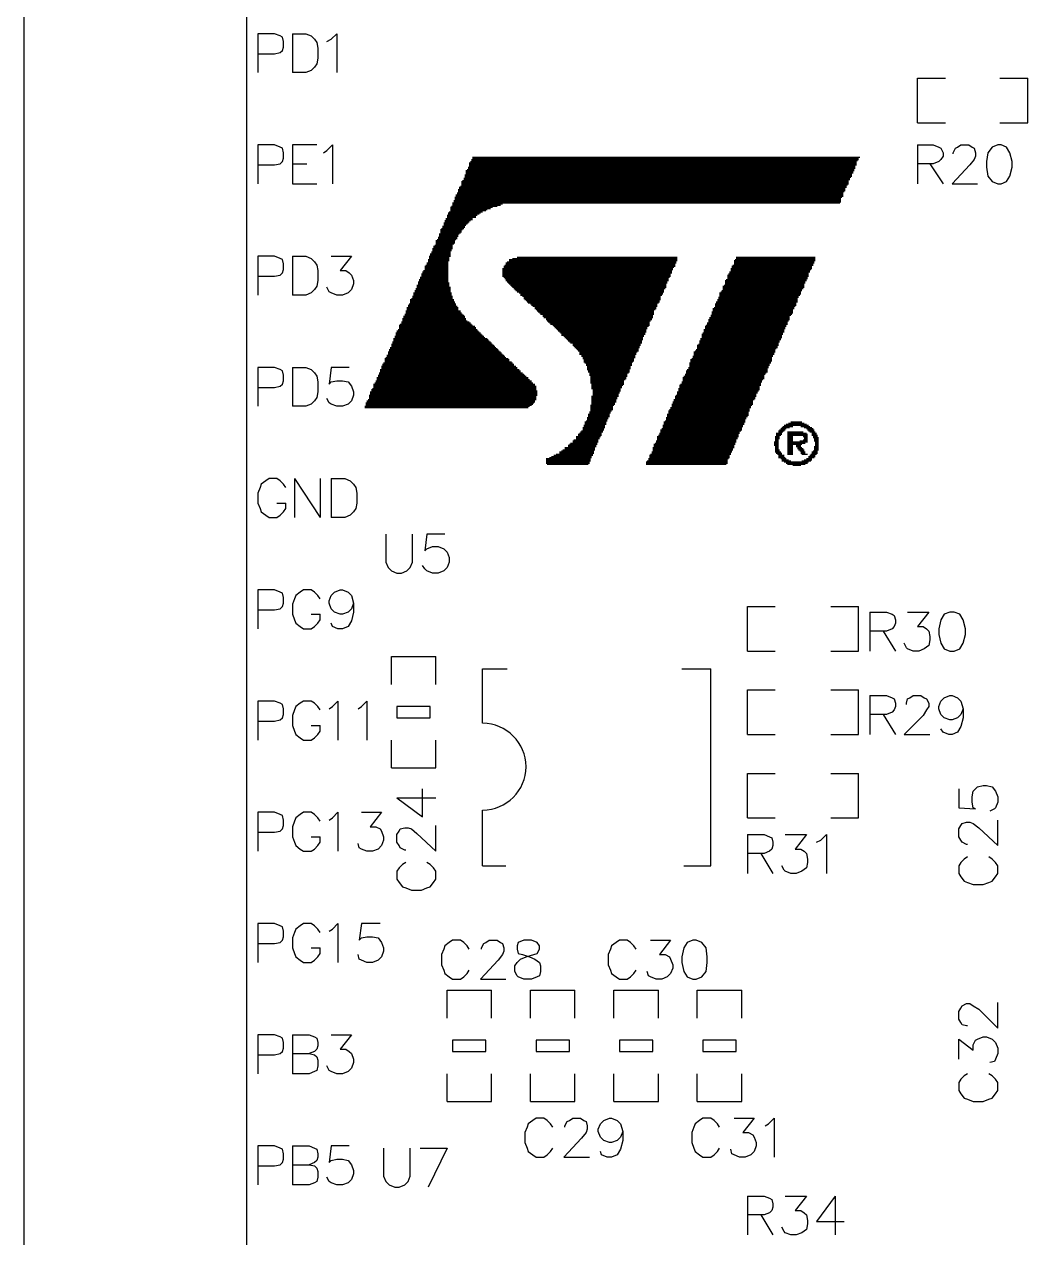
# Model space of a CAD drawing. Extents: x -0.24 to 4.91, y -0.23 to 6.58.
# Drawn here: x 0.575 to 1.477, y 3.777 to 4.869 of the extents above; entities that cross this region are included whole.
import ezdxf

# ---------------------------------------------------------------- set-up
doc = ezdxf.new("R2010")
doc.units = 0
doc.layers.get('0').update_dxf_attribs({"linetype": 'CONTINUOUS'})
doc.layers.add('mb672d', color=1, linetype='CONTINUOUS')

# ---------------------------------------------------------------- blocks, each defined once
blk = doc.blocks.new('D100')
blk.add_lwpolyline([(-0.015, -0.005), (0.015, -0.005), (0.015, 0.005), (-0.015, 0.005)], close=True)

msp = doc.modelspace()

# ---------------------------------------------------------------- linework, layer by layer
at = {"layer": 'mb672d', "color": 5}
for points in [[(0.575, 2.4), (0.575, 5.9)], [(0.575, 2.4), (0.775, 2.4), (0.775, 5.9)], [(0.785, 4.842), (0.8, 4.842), (0.805, 4.843), (0.807, 4.845), (0.808, 4.848), (0.808, 4.853), (0.807, 4.857), (0.805, 4.858), (0.8, 4.86), (0.785, 4.86), (0.785, 4.825)], [(0.816, 4.86), (0.816, 4.825)], [(0.816, 4.86), (0.828, 4.86), (0.833, 4.858), (0.836, 4.855), (0.838, 4.852), (0.839, 4.847), (0.839, 4.838), (0.838, 4.833), (0.836, 4.83), (0.833, 4.827), (0.828, 4.825), (0.816, 4.825)], [(0.847, 4.853), (0.851, 4.855), (0.856, 4.86), (0.856, 4.825)], [(1.378, 4.78), (1.378, 4.82), (1.403, 4.82)], [(1.452, 4.82), (1.477, 4.82)], [(1.477, 4.78), (1.477, 4.82)], [(1.378, 4.78), (1.403, 4.78)], [(1.452, 4.78), (1.477, 4.78)], [(0.785, 4.742), (0.8, 4.742), (0.805, 4.743), (0.807, 4.745), (0.808, 4.748), (0.808, 4.753), (0.807, 4.757), (0.805, 4.758), (0.8, 4.76), (0.785, 4.76), (0.785, 4.725)], [(0.838, 4.76), (0.816, 4.76), (0.816, 4.725), (0.838, 4.725)], [(0.844, 4.753), (0.847, 4.755), (0.852, 4.76), (0.852, 4.725)], [(1.378, 4.76), (1.378, 4.725)], [(1.378, 4.76), (1.392, 4.76), (1.397, 4.758), (1.399, 4.757), (1.401, 4.753), (1.401, 4.75), (1.399, 4.747), (1.397, 4.745), (1.392, 4.743), (1.378, 4.743)], [(1.41, 4.752), (1.41, 4.753), (1.412, 4.757), (1.414, 4.758), (1.417, 4.76), (1.424, 4.76), (1.427, 4.758), (1.429, 4.757), (1.43, 4.753), (1.43, 4.75), (1.429, 4.747), (1.425, 4.742), (1.409, 4.725), (1.432, 4.725)], [(1.45, 4.76), (1.445, 4.758), (1.441, 4.753), (1.44, 4.745), (1.44, 4.74), (1.441, 4.732), (1.445, 4.727), (1.45, 4.725), (1.453, 4.725), (1.458, 4.727), (1.461, 4.732), (1.463, 4.74), (1.463, 4.745), (1.461, 4.753), (1.458, 4.758), (1.453, 4.76), (1.45, 4.76)], [(0.977, 4.747), (1.325, 4.747)], [(0.977, 4.746), (1.324, 4.746)], [(0.978, 4.749), (1.326, 4.749)], [(0.978, 4.748), (1.325, 4.748)], [(0.816, 4.743), (0.829, 4.743)], [(0.972, 4.737), (1.321, 4.737)], [(0.972, 4.736), (1.32, 4.736)], [(0.972, 4.735), (1.32, 4.735)], [(0.973, 4.738), (1.321, 4.738)], [(0.974, 4.74), (1.322, 4.74)], [(0.974, 4.739), (1.322, 4.739)], [(0.975, 4.744), (1.323, 4.744)], [(0.975, 4.743), (1.323, 4.743)], [(0.975, 4.742), (1.323, 4.742)], [(0.975, 4.741), (1.322, 4.741)], [(0.976, 4.745), (1.323, 4.745)], [(1.389, 4.743), (1.401, 4.725)], [(0.968, 4.727), (1.316, 4.727)], [(0.968, 4.726), (1.316, 4.726)], [(0.968, 4.725), (1.316, 4.725)], [(0.969, 4.728), (1.316, 4.728)], [(0.97, 4.73), (1.317, 4.73)], [(0.97, 4.729), (1.317, 4.729)], [(0.971, 4.733), (1.319, 4.733)], [(0.971, 4.732), (1.319, 4.732)], [(0.971, 4.731), (1.318, 4.731)], [(0.972, 4.734), (1.319, 4.734)], [(0.963, 4.715), (1.311, 4.715)], [(0.963, 4.714), (1.311, 4.714)], [(0.964, 4.717), (1.311, 4.717)], [(0.964, 4.716), (1.311, 4.716)], [(0.965, 4.72), (1.313, 4.72)], [(0.965, 4.719), (1.313, 4.719)], [(0.965, 4.718), (1.312, 4.718)], [(0.966, 4.722), (1.314, 4.722)], [(0.966, 4.721), (1.313, 4.721)], [(0.967, 4.723), (1.314, 4.723)], [(0.968, 4.724), (1.315, 4.724)], [(0.958, 4.704), (0.996, 4.704)], [(0.958, 4.703), (0.994, 4.703)], [(0.959, 4.705), (1, 4.705)], [(0.96, 4.708), (1.308, 4.708)], [(0.96, 4.707), (1.005, 4.707)], [(0.96, 4.706), (1.003, 4.706)], [(0.961, 4.71), (1.309, 4.71)], [(0.961, 4.709), (1.309, 4.709)], [(0.962, 4.713), (1.31, 4.713)], [(0.962, 4.712), (1.309, 4.712)], [(0.962, 4.711), (1.309, 4.711)], [(0.953, 4.692), (0.976, 4.692)], [(0.954, 4.694), (0.978, 4.694)], [(0.954, 4.693), (0.978, 4.693)], [(0.955, 4.697), (0.982, 4.697)], [(0.955, 4.696), (0.981, 4.696)], [(0.955, 4.695), (0.981, 4.695)], [(0.956, 4.699), (0.985, 4.699)], [(0.956, 4.698), (0.984, 4.698)], [(0.957, 4.7), (0.987, 4.7)], [(0.958, 4.702), (0.991, 4.702)], [(0.958, 4.701), (0.99, 4.701)], [(0.949, 4.684), (0.969, 4.684)], [(0.949, 4.683), (0.968, 4.683)], [(0.949, 4.682), (0.968, 4.682)], [(0.949, 4.681), (0.967, 4.681)], [(0.95, 4.685), (0.97, 4.685)], [(0.951, 4.687), (0.971, 4.687)], [(0.951, 4.686), (0.971, 4.686)], [(0.952, 4.69), (0.974, 4.69)], [(0.952, 4.689), (0.973, 4.689)], [(0.952, 4.688), (0.972, 4.688)], [(0.953, 4.691), (0.975, 4.691)], [(0.944, 4.67), (0.96, 4.67)], [(0.945, 4.674), (0.962, 4.674)], [(0.945, 4.673), (0.962, 4.673)], [(0.945, 4.672), (0.962, 4.672)], [(0.945, 4.671), (0.961, 4.671)], [(0.946, 4.675), (0.963, 4.675)], [(0.947, 4.677), (0.964, 4.677)], [(0.947, 4.676), (0.964, 4.676)], [(0.948, 4.68), (0.966, 4.68)], [(0.948, 4.679), (0.965, 4.679)], [(0.948, 4.678), (0.965, 4.678)], [(0.785, 4.642), (0.8, 4.642), (0.805, 4.643), (0.807, 4.645), (0.808, 4.648), (0.808, 4.653), (0.807, 4.657), (0.805, 4.658), (0.8, 4.66), (0.785, 4.66), (0.785, 4.625)], [(0.816, 4.66), (0.816, 4.625)], [(0.816, 4.66), (0.828, 4.66), (0.833, 4.658), (0.836, 4.655), (0.838, 4.652), (0.839, 4.647), (0.839, 4.638), (0.838, 4.633), (0.836, 4.63), (0.833, 4.627), (0.828, 4.625), (0.816, 4.625)], [(0.851, 4.66), (0.869, 4.66), (0.859, 4.647), (0.864, 4.647), (0.867, 4.645), (0.869, 4.643), (0.871, 4.638), (0.871, 4.635), (0.869, 4.63), (0.866, 4.627), (0.861, 4.625), (0.856, 4.625), (0.851, 4.627), (0.849, 4.628), (0.847, 4.632)], [(0.939, 4.66), (0.958, 4.66)], [(0.939, 4.659), (0.957, 4.659)], [(0.94, 4.662), (0.958, 4.662)], [(0.94, 4.661), (0.958, 4.661)], [(0.941, 4.664), (0.958, 4.664)], [(0.941, 4.663), (0.958, 4.663)], [(0.942, 4.667), (0.96, 4.667)], [(0.942, 4.666), (0.959, 4.666)], [(0.942, 4.665), (0.959, 4.665)], [(0.943, 4.669), (0.96, 4.669)], [(0.943, 4.668), (0.96, 4.668)], [(1.018, 4.659), (1.078, 4.659)], [(1.078, 4.659), (1.162, 4.659)], [(1.215, 4.659), (1.286, 4.659)], [(0.935, 4.651), (0.956, 4.651)], [(0.935, 4.65), (0.956, 4.65)], [(0.935, 4.649), (0.956, 4.649)], [(0.935, 4.648), (0.956, 4.648)], [(0.936, 4.652), (0.956, 4.652)], [(0.937, 4.654), (0.956, 4.654)], [(0.937, 4.653), (0.956, 4.653)], [(0.938, 4.657), (0.957, 4.657)], [(0.938, 4.656), (0.957, 4.656)], [(0.938, 4.655), (0.956, 4.655)], [(0.939, 4.658), (0.957, 4.658)], [(1.005, 4.649), (1.158, 4.649)], [(1.005, 4.648), (1.158, 4.648)], [(1.006, 4.651), (1.16, 4.651)], [(1.006, 4.65), (1.159, 4.65)], [(1.007, 4.652), (1.16, 4.652)], [(1.008, 4.654), (1.161, 4.654)], [(1.008, 4.653), (1.16, 4.653)], [(1.009, 4.655), (1.161, 4.655)], [(1.011, 4.657), (1.162, 4.657)], [(1.011, 4.656), (1.162, 4.656)], [(1.014, 4.658), (1.162, 4.658)], [(1.21, 4.649), (1.283, 4.649)], [(1.21, 4.648), (1.282, 4.648)], [(1.211, 4.651), (1.283, 4.651)], [(1.211, 4.65), (1.283, 4.65)], [(1.212, 4.652), (1.284, 4.652)], [(1.213, 4.656), (1.286, 4.656)], [(1.213, 4.655), (1.285, 4.655)], [(1.213, 4.654), (1.285, 4.654)], [(1.213, 4.653), (1.284, 4.653)], [(1.214, 4.657), (1.286, 4.657)], [(1.215, 4.658), (1.286, 4.658)], [(0.929, 4.637), (0.956, 4.637)], [(0.93, 4.639), (0.956, 4.639)], [(0.93, 4.638), (0.956, 4.638)], [(0.931, 4.641), (0.956, 4.641)], [(0.931, 4.64), (0.956, 4.64)], [(0.932, 4.644), (0.956, 4.644)], [(0.932, 4.643), (0.956, 4.643)], [(0.932, 4.642), (0.956, 4.642)], [(0.933, 4.646), (0.956, 4.646)], [(0.933, 4.645), (0.956, 4.645)], [(0.934, 4.647), (0.956, 4.647)], [(1.005, 4.647), (1.157, 4.647)], [(1.005, 4.646), (1.157, 4.646)], [(1.005, 4.645), (1.157, 4.645)], [(1.005, 4.644), (1.156, 4.644)], [(1.005, 4.643), (1.156, 4.643)], [(1.005, 4.642), (1.156, 4.642)], [(1.006, 4.641), (1.155, 4.641)], [(1.007, 4.64), (1.154, 4.64)], [(1.008, 4.639), (1.154, 4.639)], [(1.008, 4.638), (1.154, 4.638)], [(1.009, 4.637), (1.153, 4.637)], [(1.205, 4.638), (1.278, 4.638)], [(1.205, 4.637), (1.277, 4.637)], [(1.206, 4.639), (1.278, 4.639)], [(1.207, 4.643), (1.28, 4.643)], [(1.207, 4.642), (1.28, 4.642)], [(1.207, 4.641), (1.279, 4.641)], [(1.207, 4.64), (1.279, 4.64)], [(1.208, 4.644), (1.28, 4.644)], [(1.209, 4.646), (1.281, 4.646)], [(1.209, 4.645), (1.28, 4.645)], [(1.21, 4.647), (1.281, 4.647)], [(0.925, 4.627), (0.959, 4.627)], [(0.925, 4.626), (0.959, 4.626)], [(0.926, 4.629), (0.958, 4.629)], [(0.926, 4.628), (0.958, 4.628)], [(0.927, 4.631), (0.958, 4.631)], [(0.927, 4.63), (0.958, 4.63)], [(0.928, 4.634), (0.957, 4.634)], [(0.928, 4.633), (0.957, 4.633)], [(0.928, 4.632), (0.958, 4.632)], [(0.929, 4.636), (0.957, 4.636)], [(0.929, 4.635), (0.957, 4.635)], [(1.01, 4.636), (1.153, 4.636)], [(1.011, 4.635), (1.152, 4.635)], [(1.012, 4.634), (1.152, 4.634)], [(1.013, 4.633), (1.152, 4.633)], [(1.014, 4.632), (1.152, 4.632)], [(1.015, 4.631), (1.151, 4.631)], [(1.016, 4.63), (1.15, 4.63)], [(1.017, 4.629), (1.15, 4.629)], [(1.018, 4.628), (1.15, 4.628)], [(1.02, 4.627), (1.149, 4.627)], [(1.021, 4.626), (1.149, 4.626)], [(1.2, 4.627), (1.273, 4.627)], [(1.2, 4.626), (1.273, 4.626)], [(1.201, 4.628), (1.273, 4.628)], [(1.202, 4.629), (1.274, 4.629)], [(1.203, 4.633), (1.276, 4.633)], [(1.203, 4.632), (1.276, 4.632)], [(1.203, 4.631), (1.275, 4.631)], [(1.203, 4.63), (1.274, 4.63)], [(1.204, 4.634), (1.276, 4.634)], [(1.205, 4.636), (1.277, 4.636)], [(1.205, 4.635), (1.276, 4.635)], [(0.92, 4.616), (0.963, 4.616)], [(0.92, 4.615), (0.964, 4.615)], [(0.921, 4.617), (0.963, 4.617)], [(0.922, 4.621), (0.961, 4.621)], [(0.922, 4.62), (0.961, 4.62)], [(0.922, 4.619), (0.962, 4.619)], [(0.922, 4.618), (0.962, 4.618)], [(0.923, 4.622), (0.96, 4.622)], [(0.924, 4.624), (0.96, 4.624)], [(0.924, 4.623), (0.96, 4.623)], [(0.925, 4.625), (0.959, 4.625)], [(1.021, 4.625), (1.148, 4.625)], [(1.023, 4.624), (1.147, 4.624)], [(1.024, 4.623), (1.147, 4.623)], [(1.024, 4.622), (1.147, 4.622)], [(1.025, 4.621), (1.147, 4.621)], [(1.026, 4.62), (1.146, 4.62)], [(1.027, 4.619), (1.146, 4.619)], [(1.028, 4.618), (1.145, 4.618)], [(1.03, 4.617), (1.144, 4.617)], [(1.031, 4.616), (1.144, 4.616)], [(1.032, 4.615), (1.144, 4.615)], [(1.196, 4.617), (1.269, 4.617)], [(1.196, 4.616), (1.269, 4.616)], [(1.196, 4.615), (1.268, 4.615)], [(1.197, 4.619), (1.27, 4.619)], [(1.197, 4.618), (1.269, 4.618)], [(1.198, 4.621), (1.27, 4.621)], [(1.198, 4.62), (1.27, 4.62)], [(1.199, 4.623), (1.271, 4.623)], [(1.199, 4.622), (1.27, 4.622)], [(1.2, 4.625), (1.272, 4.625)], [(1.2, 4.624), (1.271, 4.624)], [(0.916, 4.606), (0.971, 4.606)], [(0.916, 4.605), (0.971, 4.605)], [(0.917, 4.608), (0.969, 4.608)], [(0.917, 4.607), (0.97, 4.607)], [(0.918, 4.611), (0.967, 4.611)], [(0.918, 4.61), (0.967, 4.61)], [(0.918, 4.609), (0.968, 4.609)], [(0.919, 4.614), (0.965, 4.614)], [(0.919, 4.613), (0.965, 4.613)], [(0.919, 4.612), (0.965, 4.612)], [(1.034, 4.614), (1.143, 4.614)], [(1.034, 4.613), (1.143, 4.613)], [(1.035, 4.612), (1.142, 4.612)], [(1.036, 4.611), (1.141, 4.611)], [(1.037, 4.61), (1.141, 4.61)], [(1.038, 4.609), (1.141, 4.609)], [(1.039, 4.608), (1.141, 4.608)], [(1.041, 4.607), (1.14, 4.607)], [(1.041, 4.606), (1.14, 4.606)], [(1.042, 4.605), (1.14, 4.605)], [(1.191, 4.605), (1.263, 4.605)], [(1.192, 4.607), (1.264, 4.607)], [(1.192, 4.606), (1.263, 4.606)], [(1.193, 4.61), (1.266, 4.61)], [(1.193, 4.609), (1.266, 4.609)], [(1.193, 4.608), (1.265, 4.608)], [(1.194, 4.613), (1.267, 4.613)], [(1.194, 4.612), (1.266, 4.612)], [(1.194, 4.611), (1.266, 4.611)], [(1.195, 4.614), (1.267, 4.614)], [(0.911, 4.594), (0.982, 4.594)], [(0.912, 4.598), (0.978, 4.598)], [(0.912, 4.597), (0.98, 4.597)], [(0.912, 4.596), (0.981, 4.596)], [(0.912, 4.595), (0.981, 4.595)], [(0.913, 4.599), (0.977, 4.599)], [(0.914, 4.601), (0.975, 4.601)], [(0.914, 4.6), (0.976, 4.6)], [(0.915, 4.604), (0.972, 4.604)], [(0.915, 4.603), (0.972, 4.603)], [(0.915, 4.602), (0.973, 4.602)], [(1.044, 4.604), (1.139, 4.604)], [(1.044, 4.603), (1.139, 4.603)], [(1.045, 4.602), (1.138, 4.602)], [(1.046, 4.601), (1.137, 4.601)], [(1.047, 4.6), (1.137, 4.6)], [(1.048, 4.599), (1.137, 4.599)], [(1.05, 4.598), (1.137, 4.598)], [(1.051, 4.597), (1.136, 4.597)], [(1.052, 4.596), (1.135, 4.596)], [(1.053, 4.595), (1.135, 4.595)], [(1.054, 4.594), (1.134, 4.594)], [(1.186, 4.594), (1.258, 4.594)], [(1.187, 4.597), (1.26, 4.597)], [(1.187, 4.596), (1.259, 4.596)], [(1.187, 4.595), (1.259, 4.595)], [(1.188, 4.598), (1.26, 4.598)], [(1.189, 4.6), (1.261, 4.6)], [(1.189, 4.599), (1.261, 4.599)], [(1.19, 4.603), (1.263, 4.603)], [(1.19, 4.602), (1.262, 4.602)], [(1.19, 4.601), (1.261, 4.601)], [(1.191, 4.604), (1.263, 4.604)], [(0.906, 4.583), (0.994, 4.583)], [(0.907, 4.586), (0.991, 4.586)], [(0.907, 4.585), (0.992, 4.585)], [(0.907, 4.584), (0.993, 4.584)], [(0.908, 4.588), (0.988, 4.588)], [(0.908, 4.587), (0.989, 4.587)], [(0.909, 4.591), (0.985, 4.591)], [(0.909, 4.59), (0.986, 4.59)], [(0.909, 4.589), (0.987, 4.589)], [(0.91, 4.593), (0.983, 4.593)], [(0.91, 4.592), (0.984, 4.592)], [(1.055, 4.593), (1.134, 4.593)], [(1.056, 4.592), (1.134, 4.592)], [(1.057, 4.591), (1.133, 4.591)], [(1.058, 4.59), (1.133, 4.59)], [(1.058, 4.589), (1.132, 4.589)], [(1.06, 4.588), (1.132, 4.588)], [(1.061, 4.587), (1.131, 4.587)], [(1.062, 4.586), (1.131, 4.586)], [(1.063, 4.585), (1.131, 4.585)], [(1.064, 4.584), (1.13, 4.584)], [(1.065, 4.583), (1.13, 4.583)], [(1.182, 4.584), (1.254, 4.584)], [(1.182, 4.583), (1.254, 4.583)], [(1.183, 4.586), (1.255, 4.586)], [(1.183, 4.585), (1.255, 4.585)], [(1.184, 4.59), (1.257, 4.59)], [(1.184, 4.589), (1.256, 4.589)], [(1.184, 4.588), (1.256, 4.588)], [(1.184, 4.587), (1.256, 4.587)], [(1.185, 4.591), (1.257, 4.591)], [(1.186, 4.593), (1.258, 4.593)], [(1.186, 4.592), (1.258, 4.592)], [(0.902, 4.574), (1.003, 4.574)], [(0.902, 4.573), (1.004, 4.573)], [(0.902, 4.572), (1.005, 4.572)], [(0.903, 4.576), (1.001, 4.576)], [(0.903, 4.575), (1.002, 4.575)], [(0.904, 4.578), (0.999, 4.578)], [(0.904, 4.577), (1, 4.577)], [(0.905, 4.581), (0.996, 4.581)], [(0.905, 4.58), (0.997, 4.58)], [(0.905, 4.579), (0.998, 4.579)], [(0.906, 4.582), (0.995, 4.582)], [(1.066, 4.582), (1.13, 4.582)], [(1.068, 4.581), (1.129, 4.581)], [(1.068, 4.58), (1.129, 4.58)], [(1.069, 4.579), (1.128, 4.579)], [(1.07, 4.578), (1.128, 4.578)], [(1.071, 4.577), (1.127, 4.577)], [(1.072, 4.576), (1.127, 4.576)], [(1.073, 4.575), (1.127, 4.575)], [(1.074, 4.574), (1.126, 4.574)], [(1.074, 4.573), (1.125, 4.573)], [(1.074, 4.572), (1.125, 4.572)], [(1.177, 4.574), (1.25, 4.574)], [(1.177, 4.573), (1.249, 4.573)], [(1.177, 4.572), (1.249, 4.572)], [(1.178, 4.575), (1.25, 4.575)], [(1.179, 4.576), (1.25, 4.576)], [(1.18, 4.58), (1.253, 4.58)], [(1.18, 4.579), (1.252, 4.579)], [(1.18, 4.578), (1.252, 4.578)], [(1.18, 4.577), (1.251, 4.577)], [(1.181, 4.581), (1.253, 4.581)], [(1.182, 4.582), (1.253, 4.582)], [(0.896, 4.561), (1.017, 4.561)], [(0.897, 4.563), (1.015, 4.563)], [(0.897, 4.562), (1.015, 4.562)], [(0.898, 4.564), (1.014, 4.564)], [(0.899, 4.568), (1.01, 4.568)], [(0.899, 4.567), (1.011, 4.567)], [(0.899, 4.566), (1.011, 4.566)], [(0.899, 4.565), (1.013, 4.565)], [(0.9, 4.569), (1.008, 4.569)], [(0.901, 4.571), (1.006, 4.571)], [(0.901, 4.57), (1.007, 4.57)], [(1.076, 4.571), (1.124, 4.571)], [(1.076, 4.57), (1.124, 4.57)], [(1.077, 4.569), (1.124, 4.569)], [(1.077, 4.568), (1.123, 4.568)], [(1.078, 4.567), (1.123, 4.567)], [(1.078, 4.566), (1.123, 4.566)], [(1.078, 4.565), (1.122, 4.565)], [(1.079, 4.564), (1.121, 4.564)], [(1.08, 4.563), (1.121, 4.563)], [(1.08, 4.562), (1.121, 4.562)], [(1.081, 4.561), (1.12, 4.561)], [(1.173, 4.564), (1.246, 4.564)], [(1.173, 4.563), (1.245, 4.563)], [(1.173, 4.562), (1.245, 4.562)], [(1.173, 4.561), (1.244, 4.561)], [(1.174, 4.567), (1.247, 4.567)], [(1.174, 4.566), (1.247, 4.566)], [(1.174, 4.565), (1.246, 4.565)], [(1.175, 4.568), (1.247, 4.568)], [(1.176, 4.57), (1.248, 4.57)], [(1.176, 4.569), (1.247, 4.569)], [(1.177, 4.571), (1.248, 4.571)], [(0.785, 4.542), (0.8, 4.542), (0.805, 4.543), (0.807, 4.545), (0.808, 4.548), (0.808, 4.553), (0.807, 4.557), (0.805, 4.558), (0.8, 4.56), (0.785, 4.56), (0.785, 4.525)], [(0.816, 4.56), (0.816, 4.525)], [(0.816, 4.56), (0.828, 4.56), (0.833, 4.558), (0.836, 4.555), (0.838, 4.552), (0.839, 4.547), (0.839, 4.538), (0.838, 4.533), (0.836, 4.53), (0.833, 4.527), (0.828, 4.525), (0.816, 4.525)], [(0.867, 4.56), (0.851, 4.56), (0.849, 4.545), (0.851, 4.547), (0.856, 4.548), (0.861, 4.548), (0.866, 4.547), (0.869, 4.543), (0.871, 4.538), (0.871, 4.535), (0.869, 4.53), (0.866, 4.527), (0.861, 4.525), (0.856, 4.525), (0.851, 4.527), (0.849, 4.528), (0.847, 4.532)], [(0.892, 4.551), (1.028, 4.551)], [(0.892, 4.55), (1.028, 4.55)], [(0.893, 4.553), (1.025, 4.553)], [(0.893, 4.552), (1.026, 4.552)], [(0.894, 4.555), (1.023, 4.555)], [(0.894, 4.554), (1.024, 4.554)], [(0.895, 4.558), (1.02, 4.558)], [(0.895, 4.557), (1.021, 4.557)], [(0.895, 4.556), (1.021, 4.556)], [(0.896, 4.56), (1.018, 4.56)], [(0.896, 4.559), (1.018, 4.559)], [(1.081, 4.56), (1.12, 4.56)], [(1.081, 4.559), (1.12, 4.559)], [(1.081, 4.558), (1.119, 4.558)], [(1.082, 4.557), (1.119, 4.557)], [(1.082, 4.556), (1.119, 4.556)], [(1.083, 4.555), (1.118, 4.555)], [(1.083, 4.554), (1.117, 4.554)], [(1.083, 4.553), (1.117, 4.553)], [(1.084, 4.552), (1.117, 4.552)], [(1.084, 4.551), (1.116, 4.551)], [(1.084, 4.55), (1.116, 4.55)], [(1.167, 4.551), (1.24, 4.551)], [(1.167, 4.55), (1.24, 4.55)], [(1.168, 4.552), (1.24, 4.552)], [(1.169, 4.554), (1.241, 4.554)], [(1.169, 4.553), (1.24, 4.553)], [(1.17, 4.557), (1.243, 4.557)], [(1.17, 4.556), (1.243, 4.556)], [(1.17, 4.555), (1.242, 4.555)], [(1.171, 4.558), (1.243, 4.558)], [(1.172, 4.56), (1.244, 4.56)], [(1.172, 4.559), (1.243, 4.559)], [(0.887, 4.54), (1.035, 4.54)], [(0.887, 4.539), (1.036, 4.539)], [(0.888, 4.541), (1.035, 4.541)], [(0.889, 4.545), (1.034, 4.545)], [(0.889, 4.544), (1.034, 4.544)], [(0.889, 4.543), (1.035, 4.543)], [(0.889, 4.542), (1.035, 4.542)], [(0.89, 4.546), (1.032, 4.546)], [(0.891, 4.548), (1.031, 4.548)], [(0.891, 4.547), (1.031, 4.547)], [(0.892, 4.549), (1.029, 4.549)], [(1.084, 4.549), (1.115, 4.549)], [(1.084, 4.548), (1.114, 4.548)], [(1.084, 4.547), (1.114, 4.547)], [(1.084, 4.546), (1.114, 4.546)], [(1.085, 4.545), (1.114, 4.545)], [(1.085, 4.544), (1.113, 4.544)], [(1.085, 4.543), (1.112, 4.543)], [(1.085, 4.542), (1.112, 4.542)], [(1.085, 4.541), (1.111, 4.541)], [(1.086, 4.54), (1.111, 4.54)], [(1.086, 4.539), (1.111, 4.539)], [(1.163, 4.541), (1.236, 4.541)], [(1.163, 4.54), (1.236, 4.54)], [(1.163, 4.539), (1.235, 4.539)], [(1.164, 4.544), (1.237, 4.544)], [(1.164, 4.543), (1.236, 4.543)], [(1.164, 4.542), (1.236, 4.542)], [(1.165, 4.545), (1.237, 4.545)], [(1.166, 4.547), (1.238, 4.547)], [(1.166, 4.546), (1.237, 4.546)], [(1.167, 4.549), (1.239, 4.549)], [(1.167, 4.548), (1.238, 4.548)], [(0.882, 4.528), (1.033, 4.528)], [(0.883, 4.53), (1.034, 4.53)], [(0.883, 4.529), (1.034, 4.529)], [(0.884, 4.531), (1.035, 4.531)], [(0.885, 4.535), (1.036, 4.535)], [(0.885, 4.534), (1.035, 4.534)], [(0.885, 4.533), (1.035, 4.533)], [(0.885, 4.532), (1.035, 4.532)], [(0.886, 4.538), (1.036, 4.538)], [(0.886, 4.537), (1.036, 4.537)], [(0.886, 4.536), (1.036, 4.536)], [(1.085, 4.534), (1.109, 4.534)], [(1.085, 4.533), (1.108, 4.533)], [(1.085, 4.532), (1.108, 4.532)], [(1.085, 4.531), (1.107, 4.531)], [(1.085, 4.53), (1.107, 4.53)], [(1.085, 4.529), (1.107, 4.529)], [(1.085, 4.528), (1.106, 4.528)], [(1.086, 4.538), (1.11, 4.538)], [(1.086, 4.537), (1.11, 4.537)], [(1.086, 4.536), (1.109, 4.536)], [(1.086, 4.535), (1.109, 4.535)], [(1.158, 4.529), (1.23, 4.529)], [(1.158, 4.528), (1.23, 4.528)], [(1.159, 4.531), (1.231, 4.531)], [(1.159, 4.53), (1.23, 4.53)], [(1.16, 4.534), (1.233, 4.534)], [(1.16, 4.533), (1.232, 4.533)], [(1.16, 4.532), (1.232, 4.532)], [(1.161, 4.535), (1.233, 4.535)], [(1.162, 4.538), (1.234, 4.538)], [(1.162, 4.537), (1.234, 4.537)], [(1.162, 4.536), (1.233, 4.536)], [(0.881, 4.525), (1.029, 4.525)], [(0.881, 4.524), (1.028, 4.524)], [(0.882, 4.527), (1.032, 4.527)], [(0.882, 4.526), (1.031, 4.526)], [(1.082, 4.518), (1.101, 4.518)], [(1.082, 4.517), (1.101, 4.517)], [(1.083, 4.52), (1.102, 4.52)], [(1.083, 4.519), (1.102, 4.519)], [(1.084, 4.526), (1.105, 4.526)], [(1.084, 4.525), (1.104, 4.525)], [(1.084, 4.524), (1.104, 4.524)], [(1.084, 4.523), (1.104, 4.523)], [(1.084, 4.522), (1.104, 4.522)], [(1.084, 4.521), (1.103, 4.521)], [(1.085, 4.527), (1.106, 4.527)], [(1.153, 4.518), (1.226, 4.518)], [(1.153, 4.517), (1.226, 4.517)], [(1.154, 4.521), (1.227, 4.521)], [(1.154, 4.52), (1.226, 4.52)], [(1.154, 4.519), (1.226, 4.519)], [(1.155, 4.522), (1.227, 4.522)], [(1.156, 4.524), (1.228, 4.524)], [(1.156, 4.523), (1.227, 4.523)], [(1.157, 4.527), (1.23, 4.527)], [(1.157, 4.526), (1.229, 4.526)], [(1.157, 4.525), (1.228, 4.525)], [(1.077, 4.506), (1.097, 4.506)], [(1.078, 4.508), (1.097, 4.508)], [(1.078, 4.507), (1.097, 4.507)], [(1.079, 4.511), (1.098, 4.511)], [(1.079, 4.51), (1.098, 4.51)], [(1.079, 4.509), (1.098, 4.509)], [(1.08, 4.512), (1.099, 4.512)], [(1.081, 4.515), (1.1, 4.515)], [(1.081, 4.514), (1.1, 4.514)], [(1.081, 4.513), (1.099, 4.513)], [(1.082, 4.516), (1.101, 4.516)], [(1.149, 4.508), (1.221, 4.508)], [(1.149, 4.507), (1.221, 4.507)], [(1.149, 4.506), (1.22, 4.506)], [(1.15, 4.511), (1.223, 4.511)], [(1.15, 4.51), (1.222, 4.51)], [(1.15, 4.509), (1.222, 4.509)], [(1.151, 4.512), (1.223, 4.512)], [(1.152, 4.515), (1.224, 4.515)], [(1.152, 4.514), (1.224, 4.514)], [(1.152, 4.513), (1.223, 4.513)], [(1.153, 4.516), (1.225, 4.516)], [(1.256, 4.506), (1.263, 4.506)], [(1.257, 4.507), (1.266, 4.507)], [(1.258, 4.508), (1.28, 4.508)], [(1.26, 4.509), (1.278, 4.509)], [(1.262, 4.51), (1.276, 4.51)], [(1.264, 4.511), (1.274, 4.511)], [(1.273, 4.507), (1.281, 4.507)], [(1.276, 4.506), (1.283, 4.506)], [(1.069, 4.495), (1.091, 4.495)], [(1.071, 4.498), (1.093, 4.498)], [(1.071, 4.497), (1.092, 4.497)], [(1.071, 4.496), (1.092, 4.496)], [(1.073, 4.5), (1.094, 4.5)], [(1.073, 4.499), (1.094, 4.499)], [(1.074, 4.501), (1.094, 4.501)], [(1.075, 4.502), (1.095, 4.502)], [(1.076, 4.503), (1.095, 4.503)], [(1.077, 4.505), (1.096, 4.505)], [(1.077, 4.504), (1.096, 4.504)], [(1.144, 4.498), (1.217, 4.498)], [(1.144, 4.497), (1.216, 4.497)], [(1.144, 4.496), (1.216, 4.496)], [(1.144, 4.495), (1.215, 4.495)], [(1.145, 4.499), (1.217, 4.499)], [(1.146, 4.501), (1.218, 4.501)], [(1.146, 4.5), (1.217, 4.5)], [(1.147, 4.504), (1.22, 4.504)], [(1.147, 4.503), (1.219, 4.503)], [(1.147, 4.502), (1.218, 4.502)], [(1.148, 4.505), (1.22, 4.505)], [(1.25, 4.498), (1.254, 4.498)], [(1.25, 4.497), (1.254, 4.497)], [(1.25, 4.496), (1.254, 4.496)], [(1.25, 4.495), (1.253, 4.495)], [(1.251, 4.501), (1.256, 4.501)], [(1.251, 4.5), (1.256, 4.5)], [(1.251, 4.499), (1.255, 4.499)], [(1.253, 4.503), (1.258, 4.503)], [(1.253, 4.502), (1.257, 4.502)], [(1.254, 4.504), (1.259, 4.504)], [(1.255, 4.505), (1.26, 4.505)], [(1.261, 4.502), (1.275, 4.502)], [(1.261, 4.501), (1.278, 4.501)], [(1.261, 4.5), (1.279, 4.5)], [(1.261, 4.499), (1.279, 4.499)], [(1.261, 4.498), (1.266, 4.498)], [(1.261, 4.497), (1.266, 4.497)], [(1.261, 4.496), (1.266, 4.496)], [(1.261, 4.495), (1.266, 4.495)], [(1.275, 4.498), (1.279, 4.498)], [(1.275, 4.495), (1.279, 4.495)], [(1.276, 4.497), (1.279, 4.497)], [(1.276, 4.496), (1.279, 4.496)], [(1.278, 4.505), (1.284, 4.505)], [(1.279, 4.504), (1.285, 4.504)], [(1.28, 4.503), (1.285, 4.503)], [(1.281, 4.502), (1.286, 4.502)], [(1.283, 4.501), (1.287, 4.501)], [(1.283, 4.5), (1.287, 4.5)], [(1.283, 4.499), (1.288, 4.499)], [(1.284, 4.498), (1.288, 4.498)], [(1.284, 4.497), (1.289, 4.497)], [(1.285, 4.496), (1.289, 4.496)], [(1.285, 4.495), (1.289, 4.495)], [(1.058, 4.485), (1.087, 4.485)], [(1.059, 4.486), (1.088, 4.486)], [(1.061, 4.488), (1.088, 4.488)], [(1.061, 4.487), (1.088, 4.487)], [(1.064, 4.49), (1.089, 4.49)], [(1.064, 4.489), (1.089, 4.489)], [(1.065, 4.491), (1.09, 4.491)], [(1.066, 4.492), (1.09, 4.492)], [(1.068, 4.494), (1.091, 4.494)], [(1.068, 4.493), (1.091, 4.493)], [(1.14, 4.488), (1.213, 4.488)], [(1.14, 4.487), (1.212, 4.487)], [(1.14, 4.486), (1.212, 4.486)], [(1.14, 4.485), (1.211, 4.485)], [(1.141, 4.491), (1.214, 4.491)], [(1.141, 4.49), (1.213, 4.49)], [(1.141, 4.489), (1.213, 4.489)], [(1.142, 4.492), (1.214, 4.492)], [(1.143, 4.494), (1.215, 4.494)], [(1.143, 4.493), (1.215, 4.493)], [(1.249, 4.493), (1.253, 4.493)], [(1.249, 4.492), (1.253, 4.492)], [(1.249, 4.491), (1.253, 4.491)], [(1.249, 4.49), (1.253, 4.49)], [(1.25, 4.494), (1.253, 4.494)], [(1.25, 4.489), (1.253, 4.489)], [(1.25, 4.488), (1.253, 4.488)], [(1.25, 4.487), (1.253, 4.487)], [(1.25, 4.486), (1.254, 4.486)], [(1.25, 4.485), (1.254, 4.485)], [(1.261, 4.494), (1.266, 4.494)], [(1.261, 4.493), (1.279, 4.493)], [(1.261, 4.492), (1.277, 4.492)], [(1.261, 4.491), (1.274, 4.491)], [(1.261, 4.49), (1.266, 4.49)], [(1.261, 4.489), (1.266, 4.489)], [(1.261, 4.488), (1.266, 4.488)], [(1.261, 4.487), (1.266, 4.487)], [(1.261, 4.486), (1.266, 4.486)], [(1.261, 4.485), (1.266, 4.485)], [(1.269, 4.49), (1.273, 4.49)], [(1.269, 4.489), (1.273, 4.489)], [(1.27, 4.488), (1.274, 4.488)], [(1.27, 4.487), (1.275, 4.487)], [(1.271, 4.486), (1.276, 4.486)], [(1.272, 4.494), (1.279, 4.494)], [(1.272, 4.485), (1.276, 4.485)], [(1.284, 4.485), (1.288, 4.485)], [(1.285, 4.494), (1.289, 4.494)], [(1.285, 4.489), (1.289, 4.489)], [(1.285, 4.488), (1.289, 4.488)], [(1.285, 4.487), (1.289, 4.487)], [(1.285, 4.486), (1.289, 4.486)], [(1.286, 4.493), (1.289, 4.493)], [(1.286, 4.492), (1.289, 4.492)], [(1.286, 4.491), (1.289, 4.491)], [(1.286, 4.49), (1.289, 4.49)], [(1.044, 4.478), (1.084, 4.478)], [(1.044, 4.477), (1.084, 4.477)], [(1.044, 4.476), (1.084, 4.476)], [(1.044, 4.475), (1.083, 4.475)], [(1.044, 4.474), (1.083, 4.474)], [(1.047, 4.479), (1.085, 4.479)], [(1.049, 4.48), (1.085, 4.48)], [(1.051, 4.481), (1.086, 4.481)], [(1.053, 4.482), (1.086, 4.482)], [(1.056, 4.484), (1.087, 4.484)], [(1.056, 4.483), (1.087, 4.483)], [(1.134, 4.475), (1.207, 4.475)], [(1.134, 4.474), (1.207, 4.474)], [(1.135, 4.476), (1.207, 4.476)], [(1.136, 4.478), (1.208, 4.478)], [(1.136, 4.477), (1.207, 4.477)], [(1.137, 4.481), (1.209, 4.481)], [(1.137, 4.48), (1.209, 4.48)], [(1.137, 4.479), (1.209, 4.479)], [(1.138, 4.482), (1.21, 4.482)], [(1.139, 4.484), (1.211, 4.484)], [(1.139, 4.483), (1.21, 4.483)], [(1.25, 4.484), (1.255, 4.484)], [(1.251, 4.483), (1.256, 4.483)], [(1.252, 4.482), (1.256, 4.482)], [(1.253, 4.481), (1.258, 4.481)], [(1.253, 4.48), (1.258, 4.48)], [(1.253, 4.479), (1.259, 4.479)], [(1.255, 4.478), (1.26, 4.478)], [(1.256, 4.477), (1.262, 4.477)], [(1.256, 4.476), (1.264, 4.476)], [(1.258, 4.475), (1.28, 4.475)], [(1.26, 4.474), (1.279, 4.474)], [(1.261, 4.484), (1.266, 4.484)], [(1.261, 4.483), (1.266, 4.483)], [(1.261, 4.482), (1.266, 4.482)], [(1.273, 4.484), (1.277, 4.484)], [(1.273, 4.483), (1.277, 4.483)], [(1.274, 4.482), (1.279, 4.482)], [(1.274, 4.476), (1.282, 4.476)], [(1.276, 4.477), (1.283, 4.477)], [(1.278, 4.478), (1.283, 4.478)], [(1.28, 4.48), (1.286, 4.48)], [(1.28, 4.479), (1.285, 4.479)], [(1.281, 4.481), (1.286, 4.481)], [(1.282, 4.482), (1.287, 4.482)], [(1.283, 4.484), (1.288, 4.484)], [(1.283, 4.483), (1.288, 4.483)], [(1.045, 4.473), (1.082, 4.473)], [(1.134, 4.473), (1.206, 4.473)], [(1.261, 4.473), (1.277, 4.473)], [(1.266, 4.472), (1.273, 4.472)], [(0.81, 4.452), (0.808, 4.455), (0.805, 4.458), (0.802, 4.46), (0.795, 4.46), (0.792, 4.458), (0.788, 4.455), (0.787, 4.452), (0.785, 4.447), (0.785, 4.438), (0.787, 4.433), (0.788, 4.43), (0.792, 4.427), (0.795, 4.425), (0.802, 4.425), (0.805, 4.427), (0.808, 4.43), (0.81, 4.433), (0.81, 4.438)], [(0.818, 4.46), (0.818, 4.425)], [(0.818, 4.46), (0.841, 4.425)], [(0.841, 4.46), (0.841, 4.425)], [(0.851, 4.46), (0.851, 4.425)], [(0.851, 4.46), (0.863, 4.46), (0.868, 4.458), (0.871, 4.455), (0.873, 4.452), (0.874, 4.447), (0.874, 4.438), (0.873, 4.433), (0.871, 4.43), (0.868, 4.427), (0.863, 4.425), (0.851, 4.425)], [(0.802, 4.438), (0.81, 4.438)], [(0.9, 4.41), (0.9, 4.385), (0.902, 4.38), (0.905, 4.377), (0.91, 4.375), (0.914, 4.375), (0.919, 4.377), (0.922, 4.38), (0.924, 4.385), (0.924, 4.41)], [(0.953, 4.41), (0.937, 4.41), (0.935, 4.395), (0.937, 4.397), (0.942, 4.399), (0.947, 4.399), (0.952, 4.397), (0.955, 4.394), (0.957, 4.389), (0.957, 4.385), (0.955, 4.38), (0.952, 4.377), (0.947, 4.375), (0.942, 4.375), (0.937, 4.377), (0.935, 4.379), (0.933, 4.382)], [(0.785, 4.342), (0.8, 4.342), (0.805, 4.343), (0.807, 4.345), (0.808, 4.348), (0.808, 4.353), (0.807, 4.357), (0.805, 4.358), (0.8, 4.36), (0.785, 4.36), (0.785, 4.325)], [(0.841, 4.352), (0.839, 4.355), (0.836, 4.358), (0.833, 4.36), (0.826, 4.36), (0.823, 4.358), (0.819, 4.355), (0.818, 4.352), (0.816, 4.347), (0.816, 4.338), (0.818, 4.333), (0.819, 4.33), (0.823, 4.327), (0.826, 4.325), (0.833, 4.325), (0.836, 4.327), (0.839, 4.33), (0.841, 4.333), (0.841, 4.338)], [(0.871, 4.348), (0.869, 4.343), (0.866, 4.34), (0.861, 4.338), (0.859, 4.338), (0.854, 4.34), (0.851, 4.343), (0.849, 4.348), (0.849, 4.35), (0.851, 4.355), (0.854, 4.358), (0.859, 4.36), (0.861, 4.36), (0.866, 4.358), (0.869, 4.355), (0.871, 4.348), (0.871, 4.34), (0.869, 4.332), (0.866, 4.327), (0.861, 4.325), (0.857, 4.325), (0.852, 4.327), (0.851, 4.33)], [(1.225, 4.305), (1.225, 4.345), (1.25, 4.345)], [(1.3, 4.345), (1.325, 4.345)], [(1.325, 4.305), (1.325, 4.345)], [(0.833, 4.338), (0.841, 4.338)], [(1.335, 4.34), (1.335, 4.305)], [(1.335, 4.34), (1.35, 4.34), (1.355, 4.338), (1.357, 4.337), (1.358, 4.333), (1.358, 4.33), (1.357, 4.327), (1.355, 4.325), (1.35, 4.323), (1.335, 4.323)], [(1.369, 4.34), (1.388, 4.34), (1.378, 4.327), (1.383, 4.327), (1.386, 4.325), (1.388, 4.323), (1.389, 4.318), (1.389, 4.315), (1.388, 4.31), (1.384, 4.307), (1.379, 4.305), (1.374, 4.305), (1.369, 4.307), (1.368, 4.308), (1.366, 4.312)], [(1.407, 4.34), (1.402, 4.338), (1.399, 4.333), (1.397, 4.325), (1.397, 4.32), (1.399, 4.312), (1.402, 4.307), (1.407, 4.305), (1.411, 4.305), (1.416, 4.307), (1.419, 4.312), (1.421, 4.32), (1.421, 4.325), (1.419, 4.333), (1.416, 4.338), (1.411, 4.34), (1.407, 4.34)], [(1.347, 4.323), (1.358, 4.305)], [(0.905, 4.275), (0.905, 4.3), (0.945, 4.3)], [(0.945, 4.275), (0.945, 4.3)], [(1.225, 4.305), (1.25, 4.305)], [(1.3, 4.305), (1.325, 4.305)], [(0.987, 4.24), (0.987, 4.289)], [(0.987, 4.289), (1.009, 4.289)], [(1.166, 4.289), (1.192, 4.289)], [(1.192, 4.112), (1.192, 4.289)], [(1.225, 4.23), (1.225, 4.27), (1.25, 4.27)], [(1.3, 4.27), (1.325, 4.27)], [(1.325, 4.23), (1.325, 4.27)], [(0.785, 4.242), (0.8, 4.242), (0.805, 4.243), (0.807, 4.245), (0.808, 4.248), (0.808, 4.253), (0.807, 4.257), (0.805, 4.258), (0.8, 4.26), (0.785, 4.26), (0.785, 4.225)], [(0.841, 4.252), (0.839, 4.255), (0.836, 4.258), (0.833, 4.26), (0.826, 4.26), (0.823, 4.258), (0.819, 4.255), (0.818, 4.252), (0.816, 4.247), (0.816, 4.238), (0.818, 4.233), (0.819, 4.23), (0.823, 4.227), (0.826, 4.225), (0.833, 4.225), (0.836, 4.227), (0.839, 4.23), (0.841, 4.233), (0.841, 4.238)], [(0.849, 4.253), (0.852, 4.255), (0.857, 4.26), (0.857, 4.225)], [(0.875, 4.253), (0.878, 4.255), (0.883, 4.26), (0.883, 4.225)], [(1.335, 4.265), (1.335, 4.23)], [(1.335, 4.265), (1.35, 4.265), (1.355, 4.263), (1.357, 4.262), (1.358, 4.258), (1.358, 4.255), (1.357, 4.252), (1.355, 4.25), (1.35, 4.248), (1.335, 4.248)], [(1.368, 4.257), (1.368, 4.258), (1.369, 4.262), (1.371, 4.263), (1.374, 4.265), (1.381, 4.265), (1.384, 4.263), (1.386, 4.262), (1.388, 4.258), (1.388, 4.255), (1.386, 4.252), (1.383, 4.247), (1.366, 4.23), (1.389, 4.23)], [(1.419, 4.253), (1.417, 4.248), (1.414, 4.245), (1.409, 4.243), (1.407, 4.243), (1.402, 4.245), (1.399, 4.248), (1.397, 4.253), (1.397, 4.255), (1.399, 4.26), (1.402, 4.263), (1.407, 4.265), (1.409, 4.265), (1.414, 4.263), (1.417, 4.26), (1.419, 4.253), (1.419, 4.245), (1.417, 4.237), (1.414, 4.232), (1.409, 4.23), (1.406, 4.23), (1.401, 4.232), (1.399, 4.235)], [(1.347, 4.248), (1.358, 4.23)], [(0.833, 4.238), (0.841, 4.238)], [(0.905, 4.2), (0.905, 4.225)], [(0.945, 4.2), (0.945, 4.225)], [(1.225, 4.23), (1.25, 4.23)], [(1.3, 4.23), (1.325, 4.23)], [(0.905, 4.2), (0.945, 4.2)], [(1.225, 4.195), (1.25, 4.195)], [(1.225, 4.155), (1.225, 4.195)], [(1.3, 4.155), (1.325, 4.155), (1.325, 4.195)], [(1.3, 4.195), (1.325, 4.195)], [(0.91, 4.173), (0.933, 4.156), (0.933, 4.181)], [(1.415, 4.181), (1.415, 4.164), (1.43, 4.163), (1.428, 4.164), (1.427, 4.169), (1.427, 4.174), (1.428, 4.179), (1.432, 4.183), (1.437, 4.184), (1.44, 4.184), (1.445, 4.183), (1.448, 4.179), (1.45, 4.174), (1.45, 4.169), (1.448, 4.164), (1.447, 4.163), (1.443, 4.161)], [(0.91, 4.173), (0.945, 4.173)], [(0.785, 4.142), (0.8, 4.142), (0.805, 4.143), (0.807, 4.145), (0.808, 4.148), (0.808, 4.153), (0.807, 4.157), (0.805, 4.158), (0.8, 4.16), (0.785, 4.16), (0.785, 4.125)], [(0.841, 4.152), (0.839, 4.155), (0.836, 4.158), (0.833, 4.16), (0.826, 4.16), (0.823, 4.158), (0.819, 4.155), (0.818, 4.152), (0.816, 4.147), (0.816, 4.138), (0.818, 4.133), (0.819, 4.13), (0.823, 4.127), (0.826, 4.125), (0.833, 4.125), (0.836, 4.127), (0.839, 4.13), (0.841, 4.133), (0.841, 4.138)], [(0.849, 4.153), (0.852, 4.155), (0.857, 4.16), (0.857, 4.125)], [(0.878, 4.16), (0.896, 4.16), (0.886, 4.147), (0.891, 4.147), (0.895, 4.145), (0.896, 4.143), (0.898, 4.138), (0.898, 4.135), (0.896, 4.13), (0.893, 4.127), (0.888, 4.125), (0.883, 4.125), (0.878, 4.127), (0.876, 4.128), (0.875, 4.132)], [(0.987, 4.112), (0.987, 4.162)], [(0.918, 4.126), (0.917, 4.126), (0.913, 4.128), (0.912, 4.13), (0.91, 4.133), (0.91, 4.14), (0.912, 4.143), (0.913, 4.145), (0.917, 4.146), (0.92, 4.146), (0.923, 4.145), (0.928, 4.141), (0.945, 4.125), (0.945, 4.148)], [(1.225, 4.155), (1.25, 4.155)], [(1.423, 4.131), (1.422, 4.131), (1.418, 4.133), (1.417, 4.135), (1.415, 4.138), (1.415, 4.145), (1.417, 4.148), (1.418, 4.15), (1.422, 4.151), (1.425, 4.151), (1.428, 4.15), (1.433, 4.146), (1.45, 4.13), (1.45, 4.153)], [(0.833, 4.138), (0.841, 4.138)], [(1.225, 4.14), (1.225, 4.105)], [(1.225, 4.14), (1.24, 4.14), (1.245, 4.138), (1.247, 4.137), (1.248, 4.133), (1.248, 4.13), (1.247, 4.127), (1.245, 4.125), (1.24, 4.123), (1.225, 4.123)], [(1.259, 4.14), (1.278, 4.14), (1.268, 4.127), (1.273, 4.127), (1.276, 4.125), (1.278, 4.123), (1.279, 4.118), (1.279, 4.115), (1.278, 4.11), (1.274, 4.107), (1.269, 4.105), (1.264, 4.105), (1.259, 4.107), (1.258, 4.108), (1.256, 4.112)], [(1.287, 4.133), (1.291, 4.135), (1.296, 4.14), (1.296, 4.105)], [(0.918, 4.115), (0.915, 4.113), (0.912, 4.11), (0.91, 4.107), (0.91, 4.1), (0.912, 4.097), (0.915, 4.093), (0.918, 4.092), (0.923, 4.09), (0.932, 4.09), (0.937, 4.092), (0.94, 4.093), (0.943, 4.097), (0.945, 4.1), (0.945, 4.107), (0.943, 4.11), (0.94, 4.113), (0.937, 4.115)], [(1.237, 4.123), (1.248, 4.105)], [(1.423, 4.12), (1.42, 4.118), (1.417, 4.115), (1.415, 4.112), (1.415, 4.105), (1.417, 4.102), (1.42, 4.098), (1.423, 4.097), (1.428, 4.095), (1.437, 4.095), (1.442, 4.097), (1.445, 4.098), (1.448, 4.102), (1.45, 4.105), (1.45, 4.112), (1.448, 4.115), (1.445, 4.118), (1.442, 4.12)], [(0.987, 4.112), (1.008, 4.112)], [(1.168, 4.112), (1.192, 4.112)], [(0.785, 4.042), (0.8, 4.042), (0.805, 4.043), (0.807, 4.045), (0.808, 4.048), (0.808, 4.053), (0.807, 4.057), (0.805, 4.058), (0.8, 4.06), (0.785, 4.06), (0.785, 4.025)], [(0.841, 4.052), (0.839, 4.055), (0.836, 4.058), (0.833, 4.06), (0.826, 4.06), (0.823, 4.058), (0.819, 4.055), (0.818, 4.052), (0.816, 4.047), (0.816, 4.038), (0.818, 4.033), (0.819, 4.03), (0.823, 4.027), (0.826, 4.025), (0.833, 4.025), (0.836, 4.027), (0.839, 4.03), (0.841, 4.033), (0.841, 4.038)], [(0.849, 4.053), (0.852, 4.055), (0.857, 4.06), (0.857, 4.025)], [(0.895, 4.06), (0.878, 4.06), (0.876, 4.045), (0.878, 4.047), (0.883, 4.048), (0.888, 4.048), (0.893, 4.047), (0.896, 4.043), (0.898, 4.038), (0.898, 4.035), (0.896, 4.03), (0.893, 4.027), (0.888, 4.025), (0.883, 4.025), (0.878, 4.027), (0.876, 4.028), (0.875, 4.032)], [(0.833, 4.038), (0.841, 4.038)], [(0.975, 4.037), (0.973, 4.04), (0.97, 4.043), (0.967, 4.045), (0.96, 4.045), (0.957, 4.043), (0.953, 4.04), (0.952, 4.037), (0.95, 4.032), (0.95, 4.023), (0.952, 4.018), (0.953, 4.015), (0.957, 4.012), (0.96, 4.01), (0.967, 4.01), (0.97, 4.012), (0.973, 4.015), (0.975, 4.018)], [(0.986, 4.037), (0.986, 4.038), (0.988, 4.042), (0.99, 4.043), (0.993, 4.045), (1, 4.045), (1.003, 4.043), (1.005, 4.042), (1.006, 4.038), (1.006, 4.035), (1.005, 4.032), (1.001, 4.027), (0.985, 4.01), (1.008, 4.01)], [(1.024, 4.045), (1.019, 4.043), (1.018, 4.04), (1.018, 4.037), (1.019, 4.033), (1.023, 4.032), (1.029, 4.03), (1.034, 4.028), (1.038, 4.025), (1.039, 4.022), (1.039, 4.017), (1.038, 4.013), (1.036, 4.012), (1.031, 4.01), (1.024, 4.01), (1.019, 4.012), (1.018, 4.013), (1.016, 4.017), (1.016, 4.022), (1.018, 4.025), (1.021, 4.028), (1.026, 4.03), (1.033, 4.032), (1.036, 4.033), (1.038, 4.037), (1.038, 4.04), (1.036, 4.043), (1.031, 4.045), (1.024, 4.045)], [(1.125, 4.037), (1.123, 4.04), (1.12, 4.043), (1.117, 4.045), (1.11, 4.045), (1.107, 4.043), (1.103, 4.04), (1.102, 4.037), (1.1, 4.032), (1.1, 4.023), (1.102, 4.018), (1.103, 4.015), (1.107, 4.012), (1.11, 4.01), (1.117, 4.01), (1.12, 4.012), (1.123, 4.015), (1.125, 4.018)], [(1.138, 4.045), (1.156, 4.045), (1.146, 4.032), (1.151, 4.032), (1.155, 4.03), (1.156, 4.028), (1.158, 4.023), (1.158, 4.02), (1.156, 4.015), (1.153, 4.012), (1.148, 4.01), (1.143, 4.01), (1.138, 4.012), (1.136, 4.013), (1.135, 4.017)], [(1.176, 4.045), (1.171, 4.043), (1.168, 4.038), (1.166, 4.03), (1.166, 4.025), (1.168, 4.017), (1.171, 4.012), (1.176, 4.01), (1.179, 4.01), (1.184, 4.012), (1.188, 4.017), (1.189, 4.025), (1.189, 4.03), (1.188, 4.038), (1.184, 4.043), (1.179, 4.045), (1.176, 4.045)], [(0.955, 3.975), (0.955, 4), (0.995, 4)], [(0.995, 3.975), (0.995, 4)], [(1.03, 4), (1.07, 4)], [(1.03, 3.975), (1.03, 4)], [(1.07, 3.975), (1.07, 4)], [(1.105, 3.975), (1.105, 4), (1.145, 4)], [(1.145, 3.975), (1.145, 4)], [(1.18, 3.975), (1.18, 4), (1.22, 4)], [(1.22, 3.975), (1.22, 4)], [(1.423, 3.968), (1.422, 3.968), (1.418, 3.969), (1.417, 3.971), (1.415, 3.974), (1.415, 3.981), (1.417, 3.984), (1.418, 3.986), (1.422, 3.988), (1.425, 3.988), (1.428, 3.986), (1.433, 3.983), (1.45, 3.966), (1.45, 3.989)], [(0.785, 3.942), (0.8, 3.942), (0.805, 3.943), (0.807, 3.945), (0.808, 3.948), (0.808, 3.953), (0.807, 3.957), (0.805, 3.958), (0.8, 3.96), (0.785, 3.96), (0.785, 3.925)], [(0.816, 3.96), (0.816, 3.925)], [(0.816, 3.96), (0.831, 3.96), (0.836, 3.958), (0.838, 3.957), (0.839, 3.953), (0.839, 3.95), (0.838, 3.947), (0.836, 3.945), (0.831, 3.943)], [(0.851, 3.96), (0.869, 3.96), (0.859, 3.947), (0.864, 3.947), (0.867, 3.945), (0.869, 3.943), (0.871, 3.938), (0.871, 3.935), (0.869, 3.93), (0.866, 3.927), (0.861, 3.925), (0.856, 3.925), (0.851, 3.927), (0.849, 3.928), (0.847, 3.932)], [(1.415, 3.938), (1.415, 3.956), (1.428, 3.946), (1.428, 3.951), (1.43, 3.955), (1.432, 3.956), (1.437, 3.958), (1.44, 3.958), (1.445, 3.956), (1.448, 3.953), (1.45, 3.948), (1.45, 3.943), (1.448, 3.938), (1.447, 3.936), (1.443, 3.935)], [(0.816, 3.943), (0.831, 3.943), (0.836, 3.942), (0.838, 3.94), (0.839, 3.937), (0.839, 3.932), (0.838, 3.928), (0.836, 3.927), (0.831, 3.925), (0.816, 3.925)], [(0.955, 3.9), (0.955, 3.925)], [(0.995, 3.9), (0.995, 3.925)], [(1.03, 3.9), (1.03, 3.925)], [(1.03, 3.9), (1.07, 3.9), (1.07, 3.925)], [(1.105, 3.9), (1.105, 3.925)], [(1.145, 3.9), (1.145, 3.925)], [(1.18, 3.9), (1.18, 3.925)], [(1.22, 3.9), (1.22, 3.925)], [(1.423, 3.925), (1.42, 3.923), (1.417, 3.92), (1.415, 3.917), (1.415, 3.91), (1.417, 3.907), (1.42, 3.903), (1.423, 3.902), (1.428, 3.9), (1.437, 3.9), (1.442, 3.902), (1.445, 3.903), (1.448, 3.907), (1.45, 3.91), (1.45, 3.917), (1.448, 3.92), (1.445, 3.923), (1.442, 3.925)], [(0.955, 3.9), (0.995, 3.9)], [(1.105, 3.9), (1.145, 3.9)], [(1.18, 3.9), (1.22, 3.9)], [(1.05, 3.877), (1.048, 3.88), (1.045, 3.883), (1.042, 3.885), (1.035, 3.885), (1.032, 3.883), (1.028, 3.88), (1.027, 3.877), (1.025, 3.872), (1.025, 3.863), (1.027, 3.858), (1.028, 3.855), (1.032, 3.852), (1.035, 3.85), (1.042, 3.85), (1.045, 3.852), (1.048, 3.855), (1.05, 3.858)], [(1.061, 3.877), (1.061, 3.878), (1.063, 3.882), (1.065, 3.883), (1.068, 3.885), (1.075, 3.885), (1.078, 3.883), (1.08, 3.882), (1.081, 3.878), (1.081, 3.875), (1.08, 3.872), (1.076, 3.867), (1.06, 3.85), (1.083, 3.85)], [(1.113, 3.873), (1.111, 3.868), (1.108, 3.865), (1.103, 3.863), (1.101, 3.863), (1.096, 3.865), (1.093, 3.868), (1.091, 3.873), (1.091, 3.875), (1.093, 3.88), (1.096, 3.883), (1.101, 3.885), (1.103, 3.885), (1.108, 3.883), (1.111, 3.88), (1.113, 3.873), (1.113, 3.865), (1.111, 3.857), (1.108, 3.852), (1.103, 3.85), (1.099, 3.85), (1.094, 3.852), (1.093, 3.855)], [(1.2, 3.877), (1.198, 3.88), (1.195, 3.883), (1.192, 3.885), (1.185, 3.885), (1.182, 3.883), (1.178, 3.88), (1.177, 3.877), (1.175, 3.872), (1.175, 3.863), (1.177, 3.858), (1.178, 3.855), (1.182, 3.852), (1.185, 3.85), (1.192, 3.85), (1.195, 3.852), (1.198, 3.855), (1.2, 3.858)], [(1.213, 3.885), (1.231, 3.885), (1.221, 3.872), (1.226, 3.872), (1.23, 3.87), (1.231, 3.868), (1.233, 3.863), (1.233, 3.86), (1.231, 3.855), (1.228, 3.852), (1.223, 3.85), (1.218, 3.85), (1.213, 3.852), (1.211, 3.853), (1.21, 3.857)], [(1.241, 3.878), (1.244, 3.88), (1.249, 3.885), (1.249, 3.85)], [(0.785, 3.842), (0.8, 3.842), (0.805, 3.843), (0.807, 3.845), (0.808, 3.848), (0.808, 3.853), (0.807, 3.857), (0.805, 3.858), (0.8, 3.86), (0.785, 3.86), (0.785, 3.825)], [(0.816, 3.86), (0.816, 3.825)], [(0.816, 3.86), (0.831, 3.86), (0.836, 3.858), (0.838, 3.857), (0.839, 3.853), (0.839, 3.85), (0.838, 3.847), (0.836, 3.845), (0.831, 3.843)], [(0.867, 3.86), (0.851, 3.86), (0.849, 3.845), (0.851, 3.847), (0.856, 3.848), (0.861, 3.848), (0.866, 3.847), (0.869, 3.843), (0.871, 3.838), (0.871, 3.835), (0.869, 3.83), (0.866, 3.827), (0.861, 3.825), (0.856, 3.825), (0.851, 3.827), (0.849, 3.828), (0.847, 3.832)], [(0.898, 3.858), (0.898, 3.833), (0.9, 3.828), (0.903, 3.825), (0.908, 3.823), (0.912, 3.823), (0.917, 3.825), (0.92, 3.828), (0.922, 3.833), (0.922, 3.858)], [(0.931, 3.858), (0.955, 3.858)], [(0.955, 3.858), (0.938, 3.823)], [(0.816, 3.843), (0.831, 3.843), (0.836, 3.842), (0.838, 3.84), (0.839, 3.837), (0.839, 3.832), (0.838, 3.828), (0.836, 3.827), (0.831, 3.825), (0.816, 3.825)], [(1.225, 3.815), (1.225, 3.78)], [(1.225, 3.815), (1.24, 3.815), (1.245, 3.813), (1.247, 3.812), (1.248, 3.808), (1.248, 3.805), (1.247, 3.802), (1.245, 3.8), (1.24, 3.798), (1.225, 3.798)], [(1.259, 3.815), (1.278, 3.815), (1.268, 3.802), (1.273, 3.802), (1.276, 3.8), (1.278, 3.798), (1.279, 3.793), (1.279, 3.79), (1.278, 3.785), (1.274, 3.782), (1.269, 3.78), (1.264, 3.78), (1.259, 3.782), (1.258, 3.783), (1.256, 3.787)], [(1.304, 3.815), (1.287, 3.792), (1.312, 3.792)], [(1.304, 3.815), (1.304, 3.78)], [(1.237, 3.798), (1.248, 3.78)]]:
    msp.add_lwpolyline(points, dxfattribs=at)
msp.add_lwpolyline([(0.987, 4.162), (0.987, 4.162), (0.987, 4.162, 1), (0.987, 4.24), (0.987, 4.24)], format="xyb", dxfattribs=at)

# ---------------------------------------------------------------- block references
at = {"layer": 'mb672d'}
for p in [(0.925, 4.25), (0.975, 3.95), (1.05, 3.95), (1.125, 3.95), (1.2, 3.95)]:
    msp.add_blockref('D100', p, dxfattribs=at)

doc.saveas('drawing.dxf')
